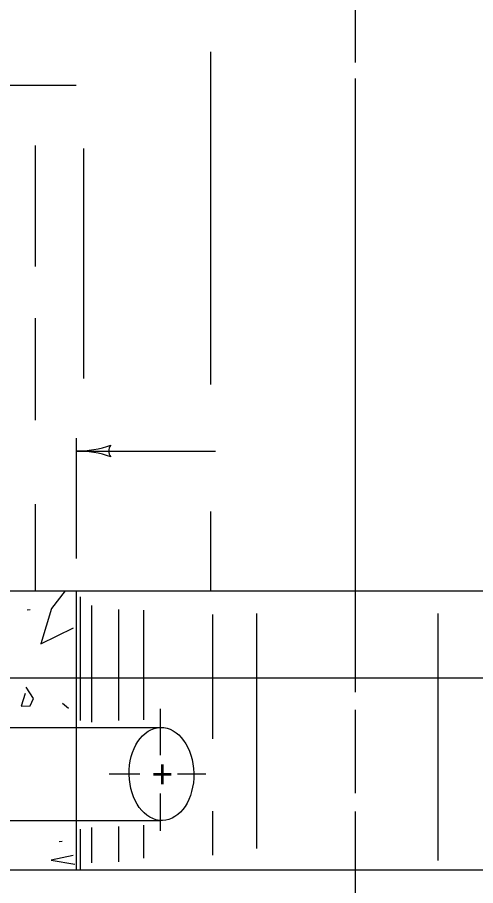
# Model space of a CAD drawing. Extents: x 997.6 to 1037, y 998.9 to 1022.6.
# Drawn here: x 1011.302 to 1012.944, y 1002.521 to 1005.63 of the extents above; entities that cross this region are included whole.
import ezdxf

# ---------------------------------------------------------------- set-up
doc = ezdxf.new("R2010")
doc.units = 0
doc.layers.add('Level 1', color=7, linetype='Continuous')
doc.layers.add('Level 15', color=7, linetype='Continuous')

msp = doc.modelspace()

# ---------------------------------------------------------------- linework, layer by layer
at = {"layer": 'Level 1'}
for p, q in [((1012.5123, 1005.8493), (1012.5123, 1005.4683)), ((1012.5123, 1005.4113), (1012.5123, 1003.2139)), ((1011.0123, 1005.3871), (1011.5123, 1005.3871)), ((1011.5123, 1004.1228), (1011.5123, 1003.6925)), ((1011.5123, 1004.0769), (1012.0123, 1004.0769)), ((1011.0123, 1003.5769), (1014.0123, 1003.5769)), ((1011.5123, 1003.5769), (1011.5123, 1002.5769)), ((1011.5275, 1003.5553), (1011.5275, 1003.1119)), ((1011.5674, 1003.5242), (1011.5674, 1003.1057)), ((1011.6646, 1003.5097), (1011.6646, 1003.1119)), ((1011.7543, 1003.5076), (1011.7543, 1003.114)), ((1012.1583, 1003.4952), (1012.1583, 1002.6541)), ((1012.8089, 1003.4952), (1012.8089, 1002.6106)), ((1012.0012, 1003.491), (1012.0012, 1003.0469)), ((1011.0797, 1003.2644), (1013.9231, 1003.2644)), ((1011.815, 1002.9876), (1011.815, 1003.1533)), ((1012.5123, 1003.1498), (1012.5123, 1002.8518)), ((1010.0402, 1003.0873), (1011.815, 1003.0873)), ((1011.6314, 1002.9207), (1011.7413, 1002.9207)), ((1011.8758, 1002.9207), (1011.9774, 1002.9207)), ((1011.815, 1002.7163), (1011.815, 1002.8509)), ((1012.0012, 1002.7869), (1012.0012, 1002.6293)), ((1012.5123, 1002.7856), (1012.5123, 1002.1767)), ((1010.0402, 1002.754), (1011.815, 1002.754)), ((1011.5275, 1002.7224), (1011.5275, 1002.5769)), ((1011.5674, 1002.7287), (1011.5674, 1002.6023)), ((1011.6646, 1002.7328), (1011.6646, 1002.6064)), ((1011.7543, 1002.7369), (1011.7543, 1002.6188)), ((1009.0123, 1002.5769), (1016.0123, 1002.5769))]:
    msp.add_line(p, q, dxfattribs=at)
for points in [[(1011.4735, 1003.5769), (1011.4241, 1003.5134)], [(1011.3484, 1003.508), (1011.3378, 1003.5067)], [(1011.4241, 1003.5134), (1011.3867, 1003.3868)], [(1011.3867, 1003.3868), (1011.5035, 1003.4433)], [(1011.3302, 1003.2081), (1011.3155, 1003.1628), (1011.3475, 1003.1641), (1011.3595, 1003.1908), (1011.3342, 1003.2308)], [(1011.4848, 1003.1552), (1011.4641, 1003.1726)], [(1011.4629, 1002.6788), (1011.4523, 1002.6774)], [(1011.5018, 1002.6286), (1011.4237, 1002.6124)], [(1011.4237, 1002.6124), (1011.5081, 1002.5975)]]:
    msp.add_lwpolyline(points, dxfattribs=at)
for centre, radius, start, end in [((1011.5123, 1004.4675), 0.3906, 270, 288.6688), ((1011.6608, 1004.0769), 0.0312, 138.7746, 220.8913), ((1011.5123, 1004.4675), 0.3906, 269.9878, 270), ((1011.5123, 1003.6863), 0.3906, 71.3472, 89.9939)]:
    msp.add_arc(centre, radius, start, end, dxfattribs=at)
msp.add_ellipse((1011.8185, 1002.9205), major_axis=(0.0035, -0.1668), ratio=0.694284, dxfattribs=at)
at = {"layer": 'Level 15'}
for p, q in [((1011.9943, 1005.5065), (1011.9943, 1004.315)), ((1011.3661, 1005.1708), (1011.3661, 1004.7374)), ((1011.5393, 1005.1599), (1011.5393, 1004.3367)), ((1011.3661, 1004.5533), (1011.3661, 1004.1878)), ((1011.3661, 1003.8864), (1011.3661, 1003.5769)), ((1011.9943, 1003.8601), (1011.9943, 1003.5769))]:
    msp.add_line(p, q, dxfattribs=at)

# ---------------------------------------------------------------- texts
at = {"layer": 'Level 1'}
msp.add_text('+', height=0.1, dxfattribs=at).set_placement((1011.7828, 1002.8707))

doc.saveas('drawing.dxf')
